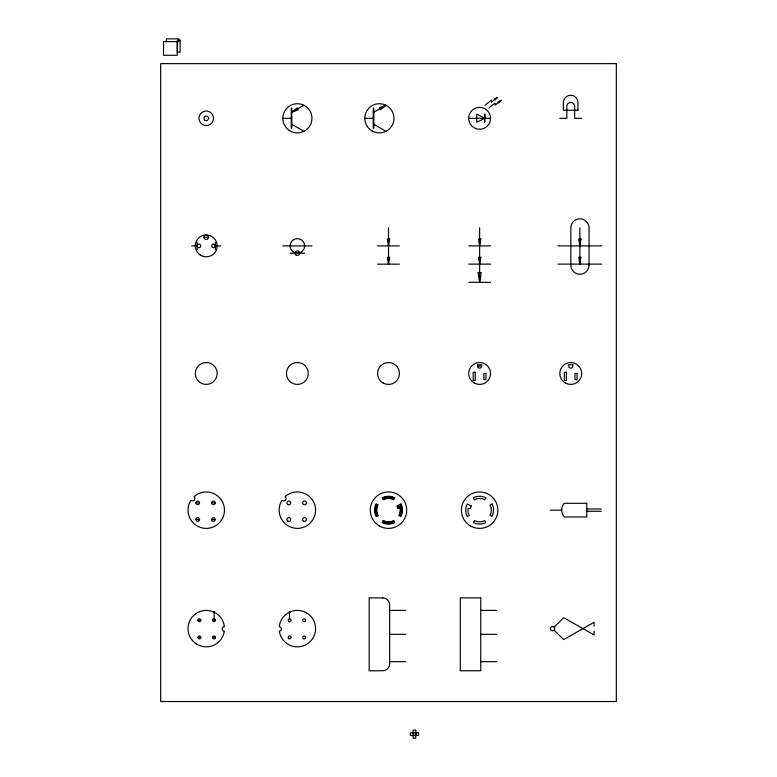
<?xml version="1.0" encoding="UTF-8"?>
<svg xmlns="http://www.w3.org/2000/svg" width="777" height="777" viewBox="0 0 777 777"><rect width="100%" height="100%" fill="white"/><g stroke="black" fill="none" stroke-linecap="round" stroke-linejoin="round"><path stroke-width="1.17" d="M388.5 264.161L389.636 257.333L387.364 257.333L388.5 264.161L388.5 227.71M479.632 282.391L481.264 272.562L477.991 272.562L479.632 282.391L479.632 227.71M579.875 264.161L581.011 257.333L578.729 257.333L579.875 264.161L579.875 227.71M393.492 498.144L393.288 498.523A12.587 12.587 0 0 0 383.702 498.533L383.517 498.135M394.133 497.921L393.483 499.106A12.131 12.131 0 0 0 383.469 499.125L382.906 497.902M497.377 97.407L495.066 99.98L494.357 99.087L497.377 97.407L491.326 102.224L491.326 100.136L485.062 105.138M501.126 100.35L498.815 102.923L498.106 102.03L501.126 100.35L495.075 105.167L495.075 103.079L488.811 108.081M554.079 627.088L563.733 617.696L594.084 634.984L594.084 631.099M291.725 112.238L297.096 107.857L298.222 109.839L291.725 112.238L303.924 105.284M385.936 105.284L380.565 109.654L379.438 107.673L385.936 105.284L373.737 112.238M398.203 506.847L400.689 505.623M398.348 507.284L400.845 506.06M398.892 507.527L400.981 506.497M282.789 118.308L291.511 118.308M364.811 118.308L373.523 118.308M468.696 118.308L490.569 118.308A10.936 10.936 0 0 0 474.164 108.838A10.936 10.936 0 0 0 474.164 127.778A10.936 10.936 0 0 0 490.569 118.308M559.819 118.308L566.831 118.308L566.831 106.002A3.943 3.943 0 0 1 570.862 102.467A3.943 3.943 0 0 1 574.689 106.216L574.689 118.308L581.691 118.308M203.962 237.238L208.518 237.238A2.282 2.282 0 0 0 205.099 235.256A2.282 2.282 0 0 0 205.099 239.209A2.282 2.282 0 0 0 208.518 237.238M191.657 245.891L197.125 245.891M215.355 245.891A1.807 1.807 0 0 0 212.645 244.328A1.807 1.807 0 0 0 212.645 247.455A1.807 1.807 0 0 0 215.355 245.891L220.823 245.891M282.789 245.891L311.956 245.891M377.564 245.891L399.436 245.891M468.696 245.891L490.569 245.891M558.003 245.891L601.738 245.891M290.083 253.185L304.662 253.185M377.564 264.161L399.436 264.161M468.696 264.112L490.569 264.112M558.003 264.112L601.738 264.112M468.696 282.342L490.569 282.342M477.612 366.103L481.691 366.103L481.691 364.724L477.612 364.724L477.612 366.074A2.04 2.04 0 0 0 479.652 368.143A2.04 2.04 0 0 0 481.691 366.074M195.921 502.884L199.534 502.884A1.807 1.807 0 0 1 196.824 504.448A1.807 1.807 0 0 1 196.824 501.32A1.807 1.807 0 0 1 199.534 502.884M211.577 502.884L215.2 502.884A1.807 1.807 0 0 0 212.48 501.32A1.807 1.807 0 0 0 212.48 504.448A1.807 1.807 0 0 0 215.2 502.884M586.752 508.993L601.33 508.993M550.301 510.159L561.645 510.159M586.752 511.276L601.33 511.276M195.921 519.531L199.534 519.531A1.807 1.807 0 0 1 196.824 521.105A1.807 1.807 0 0 1 196.824 517.968A1.807 1.807 0 0 1 199.534 519.531M211.577 519.531L215.2 519.531A1.807 1.807 0 0 1 212.48 521.105A1.807 1.807 0 0 1 212.48 517.968A1.807 1.807 0 0 1 215.2 519.531M389.636 610.411L405.584 610.411M480.769 610.411L496.717 610.411M197.931 620.279L200.835 620.279A1.447 1.447 0 0 1 198.659 621.532A1.447 1.447 0 0 1 198.659 619.026A1.447 1.447 0 0 1 200.835 620.279M212.529 620.279L215.423 620.279A1.447 1.447 0 0 1 213.257 621.532A1.447 1.447 0 0 1 213.257 619.026A1.447 1.447 0 0 1 215.423 620.279M389.636 634.333L405.584 634.333M480.769 634.333L496.717 634.333M197.931 637.441L200.835 637.441A1.447 1.447 0 0 0 198.659 636.188A1.447 1.447 0 0 0 198.659 638.694A1.447 1.447 0 0 0 200.835 637.441M212.529 637.441L215.423 637.441A1.447 1.447 0 0 0 213.257 636.188A1.447 1.447 0 0 0 213.257 638.694A1.447 1.447 0 0 0 215.423 637.441M389.636 661.664L405.584 661.664M480.769 661.664L496.717 661.664M413.102 732.682L415.782 732.682M413.102 735.586L415.782 735.586M373.737 124.291L385.965 131.323M291.725 124.291L303.953 131.323M554.079 630.176L563.733 639.568L594.084 622.28L594.084 626.165M415.831 732.847L415.831 735.421M373.737 108.294L373.737 128.351M373.523 108.294L373.523 128.351M373.31 108.294L373.31 128.351M291.725 108.294L291.725 128.351M291.511 108.294L291.511 128.351M291.297 108.294L291.297 128.351M289.491 612.198L289.491 618.842M215.355 242.327L215.355 249.495M214.122 612.198L214.122 618.842M197.125 242.327L197.125 249.495M177.205 41.618L177.205 55.284L163.529 55.284L163.529 41.618L178.788 41.579L178.788 38.85L166.395 38.85L166.395 41.579M376.991 515.938A12.937 12.937 0 0 1 376.981 504.448M383.624 498.232A12.937 12.937 0 0 1 393.541 498.232M377.224 515.763A12.587 12.587 0 0 1 377.214 504.584M376.583 516.142A13.394 13.394 0 0 1 376.563 504.244M383.022 497.999A13.394 13.394 0 0 1 394.182 498.018M377.632 515.559A12.131 12.131 0 0 1 377.622 504.788M394.512 522.202A13.092 13.092 0 0 1 382.488 522.202M394.298 521.794A12.636 12.636 0 0 1 382.702 521.794M394.094 521.396A12.179 12.179 0 0 1 382.906 521.396M393.881 520.988A11.723 11.723 0 0 1 383.119 520.988M213.578 612.363C214.967 614.131 214.607 610.46 213.578 612.325M288.947 612.363C290.307 614.141 290.015 610.489 288.947 612.325M389.636 239.054L388.5 245.891L387.364 239.054L389.636 239.054M480.769 239.054L479.632 245.891L478.486 239.054L480.769 239.054M480.769 257.333L479.632 264.161L478.486 257.333L480.769 257.333M581.011 239.054L579.875 245.891L578.729 239.054L581.011 239.054M471.183 505.944L470.299 508.624L468.113 508.265A11.674 11.674 0 0 0 469.23 515.481L467.22 516.501A13.85 13.85 0 0 1 467.171 503.972L471.183 505.944M383.323 520.58L382.303 522.62A13.772 13.772 0 0 0 394.697 522.62L393.677 520.58A11.266 11.266 0 0 1 383.323 520.58M474.456 520.58L473.436 522.62A13.772 13.772 0 0 0 485.819 522.62L484.799 520.58A11.266 11.266 0 0 1 474.456 520.58M394.765 497.727L393.677 499.698A11.674 11.674 0 0 0 383.246 499.737L382.303 497.688A13.928 13.928 0 0 1 394.765 497.727M485.897 497.727L484.799 499.698A11.674 11.674 0 0 0 474.378 499.737L473.436 497.688A13.928 13.928 0 0 1 485.897 497.727M492.103 503.972L490.093 504.992A11.674 11.674 0 0 1 490.083 515.355L492.084 516.355A13.928 13.928 0 0 0 492.103 503.972M378.04 515.355L376.039 516.355A13.928 13.928 0 0 1 376.019 503.972L378.03 504.992A11.674 11.674 0 0 0 378.04 515.355M400.961 503.972L396.95 505.944L397.824 508.624L400.019 508.265A11.674 11.674 0 0 1 398.892 515.481L400.903 516.501A13.85 13.85 0 0 0 400.961 503.972M400.747 504.584L397.503 506.177L398.135 508.109L400.388 507.74A12.131 12.131 0 0 1 399.504 515.277L400.699 515.889A13.394 13.394 0 0 0 400.747 504.584M400.524 505.205L398.057 506.41L398.446 507.595L400.738 507.226A12.587 12.587 0 0 1 400.097 515.064L400.485 515.258A12.937 12.937 0 0 0 400.524 505.205M484.848 118.308L476.709 122.271L476.709 114.132L484.848 118.308M180.147 40.219L177.418 40.219L177.418 52.185L180.147 52.185L180.147 40.219M616.326 63.636L160.674 63.636L160.674 701.534L616.326 701.534L616.326 63.636M577.942 110.227L563.364 110.227L563.364 102.564A7.294 7.294 0 0 1 570.648 95.27A7.294 7.294 0 0 1 577.942 102.564L577.942 110.227M484.848 114.132L484.634 122.086L484.848 114.132M572.824 364.724L568.745 364.724L568.745 366.074A2.04 2.04 0 0 0 570.784 368.143A2.04 2.04 0 0 0 572.824 366.074L572.824 364.724M475.281 372.261L473.222 372.261L473.222 380.468L475.281 380.468L475.281 372.261M566.414 372.261L564.345 372.261L564.345 380.468L566.414 380.468L566.414 372.261M485.926 373.475L483.867 373.475L483.867 379.623L485.926 379.623L485.926 373.475M577.058 373.475L574.99 373.475L574.99 379.623L577.058 379.623L577.058 373.475M586.752 503.302L564.277 503.302A9.955 9.955 0 0 0 564.442 516.967L586.752 516.967L586.752 503.302M382.702 597.872L369.162 597.872L369.162 670.774L382.702 670.774A6.935 6.935 0 0 0 389.636 663.849L389.636 604.807A6.935 6.935 0 0 0 382.702 597.872M480.769 597.872L460.285 597.872L460.285 670.774L480.769 670.774L480.769 597.872M415.782 730.118L413.102 730.118L413.102 738.15L415.782 738.15L415.782 730.118M418.521 732.847L410.363 732.847L410.363 735.421L418.521 735.421L418.521 732.847M589.053 265.151L589.053 227.914A9.11 9.11 0 0 0 579.943 218.803A9.11 9.11 0 0 0 570.833 227.914L570.833 265.151A9.11 9.11 0 0 0 579.943 274.262A9.11 9.11 0 0 0 589.053 265.151M288.908 621.532A1.447 1.447 0 0 0 291.084 620.279A1.447 1.447 0 0 0 288.908 619.026A1.447 1.447 0 0 0 288.908 621.532M288.908 638.694A1.447 1.447 0 0 0 291.084 637.441A1.447 1.447 0 0 0 288.908 636.188A1.447 1.447 0 0 0 288.908 638.694M303.506 638.694A1.447 1.447 0 0 0 305.682 637.441A1.447 1.447 0 0 0 303.506 636.188A1.447 1.447 0 0 0 303.506 638.694M303.506 621.532A1.447 1.447 0 0 0 305.682 620.279A1.447 1.447 0 0 0 303.506 619.026A1.447 1.447 0 0 0 303.506 621.532M306.847 613.063A18.23 18.23 0 0 0 279.244 626.728A2.234 2.234 0 0 1 281.42 628.923A2.234 2.234 0 0 1 279.322 631.186A18.23 18.23 0 0 0 307.391 643.851A18.23 18.23 0 0 0 306.847 613.063M196.222 643.851A18.23 18.23 0 0 0 224.291 631.186A2.234 2.234 0 0 1 222.193 628.923A2.234 2.234 0 0 1 224.368 626.728A18.23 18.23 0 0 0 196.766 613.063A18.23 18.23 0 0 0 196.222 643.851M551.437 630.526A2.185 2.185 0 0 0 554.72 628.632A2.185 2.185 0 0 0 551.437 626.738A2.185 2.185 0 0 0 551.437 630.526M470.512 525.951A18.23 18.23 0 0 0 497.853 510.168A18.23 18.23 0 0 0 470.512 494.386A18.23 18.23 0 0 0 470.512 525.951M379.39 525.951A18.23 18.23 0 0 0 406.73 510.168A18.23 18.23 0 0 0 379.39 494.386A18.23 18.23 0 0 0 379.39 525.951M287.869 521.192A1.894 1.894 0 0 0 290.715 519.551A1.894 1.894 0 0 0 287.869 517.909A1.894 1.894 0 0 0 287.869 521.192M303.535 521.192A1.894 1.894 0 0 0 306.371 519.551A1.894 1.894 0 0 0 303.535 517.909A1.894 1.894 0 0 0 303.535 521.192M303.418 504.467A1.894 1.894 0 0 0 306.371 503.03A1.894 1.894 0 0 0 303.652 501.194A1.894 1.894 0 0 0 303.418 504.467M287.869 504.535A1.894 1.894 0 0 0 290.715 502.894A1.894 1.894 0 0 0 287.869 501.252A1.894 1.894 0 0 0 287.869 504.535M285.46 500.058A2.399 2.399 0 0 0 285.149 496.649A18.23 18.23 0 0 1 314.782 504.788A18.23 18.23 0 0 1 294.901 528.224A18.23 18.23 0 0 1 282.041 500.301A2.399 2.399 0 0 0 285.46 500.058M194.337 500.058A2.399 2.399 0 0 0 194.017 496.649A18.23 18.23 0 0 1 223.659 504.788A18.23 18.23 0 0 1 203.768 528.224A18.23 18.23 0 0 1 190.909 500.301A2.399 2.399 0 0 0 194.337 500.058M565.287 382.944A10.936 10.936 0 0 0 581.691 373.475A10.936 10.936 0 0 0 565.287 364.005A10.936 10.936 0 0 0 565.287 382.944M474.164 382.944A10.936 10.936 0 0 0 490.569 373.475A10.936 10.936 0 0 0 474.164 364.005A10.936 10.936 0 0 0 474.164 382.944M383.032 382.944A10.936 10.936 0 0 0 399.436 373.475A10.936 10.936 0 0 0 383.032 364.005A10.936 10.936 0 0 0 383.032 382.944M291.239 382.527A10.936 10.936 0 0 0 308.275 374.252A10.936 10.936 0 0 0 292.589 363.636A10.936 10.936 0 0 0 291.239 382.527M200.116 382.527A10.936 10.936 0 0 0 217.152 374.252A10.936 10.936 0 0 0 201.466 363.636A10.936 10.936 0 0 0 200.116 382.527M296.095 255.07A2.282 2.282 0 0 0 299.64 253.341A2.282 2.282 0 0 0 296.377 251.136A2.282 2.282 0 0 0 296.095 255.07M293.288 251.933A7.294 7.294 0 0 0 304.642 246.406A7.294 7.294 0 0 0 294.182 239.335A7.294 7.294 0 0 0 293.288 251.933M198.028 247.455A1.807 1.807 0 0 0 200.738 245.891A1.807 1.807 0 0 0 198.028 244.328A1.807 1.807 0 0 0 198.028 247.455M200.116 254.943A10.936 10.936 0 0 0 217.152 246.668A10.936 10.936 0 0 0 201.466 236.053A10.936 10.936 0 0 0 200.116 254.943M372.096 130.934A14.578 14.578 0 0 0 393.968 118.308A14.578 14.578 0 0 0 372.096 105.682A14.578 14.578 0 0 0 372.096 130.934M289.199 130.381A14.578 14.578 0 0 0 311.917 119.347A14.578 14.578 0 0 0 290.996 105.196A14.578 14.578 0 0 0 289.199 130.381M204.963 120.192A2.282 2.282 0 0 0 208.518 118.473A2.282 2.282 0 0 0 205.245 116.259A2.282 2.282 0 0 0 204.963 120.192M202.593 124.621A7.294 7.294 0 0 0 213.529 118.308A7.294 7.294 0 0 0 202.593 111.995A7.294 7.294 0 0 0 202.593 124.621"/></g></svg>
